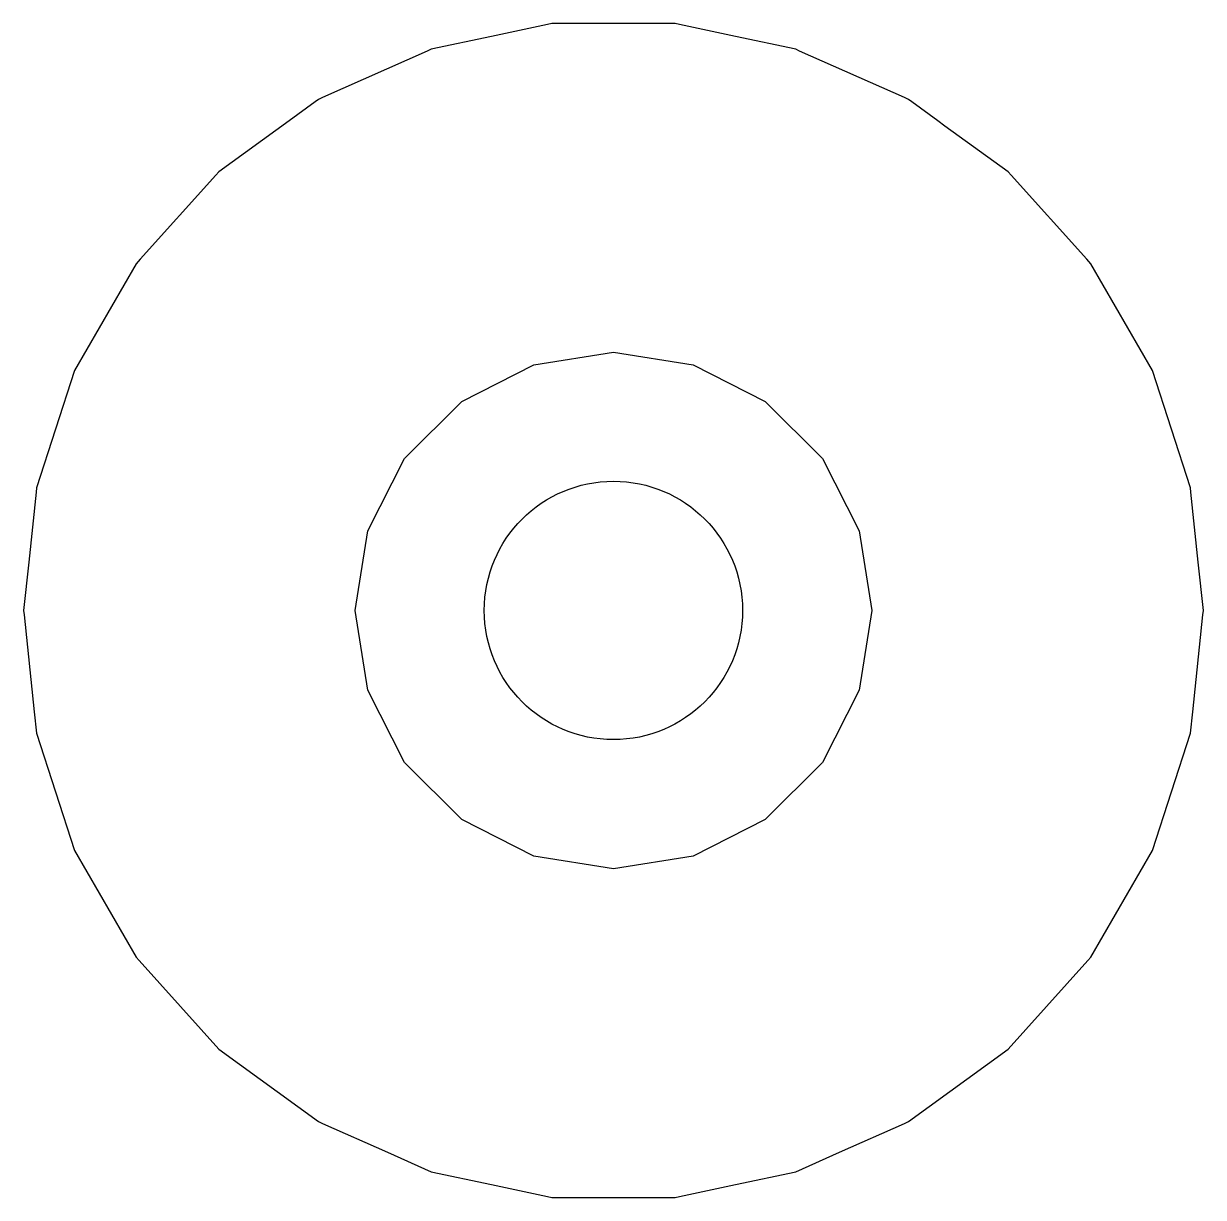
# Model space of a CAD drawing. Extents: x 1.82 to 8.48, y -4.98 to -0.82.
# Drawn here: x 7.592 to 7.6639, y -3.648 to -3.5764 of the extents above; entities that cross this region are included whole.
import ezdxf

# ---------------------------------------------------------------- set-up
doc = ezdxf.new("R2010")
doc.units = 0
doc.header["$MEASUREMENT"] = 0
doc.layers.add('BLACK', color=7, linetype='CONTINUOUS')

msp = doc.modelspace()

# ---------------------------------------------------------------- linework, layer by layer
at = {"layer": 'BLACK', "linetype": 'CONTINUOUS'}
for p, q in [((7.62394, -3.57649), (7.62052, -3.57722)), ((7.62419, -3.57644), (7.62394, -3.57649)), ((7.62394, -3.57649), (7.62394, -3.57649)), ((7.63171, -3.57644), (7.62419, -3.57644)), ((7.63197, -3.57649), (7.63171, -3.57644)), ((7.63539, -3.57722), (7.63197, -3.57649)), ((7.63197, -3.57649), (7.63197, -3.57649)), ((7.62052, -3.57722), (7.61684, -3.578)), ((7.63907, -3.578), (7.63539, -3.57722)), ((7.6166, -3.57811), (7.61021, -3.58095)), ((7.61684, -3.578), (7.6166, -3.57811)), ((7.6166, -3.57811), (7.6166, -3.57811)), ((7.6393, -3.57811), (7.63907, -3.578)), ((7.6457, -3.58095), (7.6393, -3.57811)), ((7.6393, -3.57811), (7.6393, -3.57811)), ((7.60976, -3.58121), (7.60818, -3.58236)), ((7.60997, -3.58106), (7.60976, -3.58121)), ((7.60976, -3.58121), (7.60976, -3.58121)), ((7.61021, -3.58095), (7.60997, -3.58106)), ((7.61021, -3.58095), (7.61021, -3.58095)), ((7.64594, -3.58106), (7.6457, -3.58095)), ((7.6457, -3.58095), (7.6457, -3.58095)), ((7.64615, -3.58121), (7.64594, -3.58106)), ((7.64773, -3.58236), (7.64615, -3.58121)), ((7.64615, -3.58121), (7.64615, -3.58121)), ((7.60818, -3.58236), (7.60389, -3.58548)), ((7.64816, -3.58268), (7.64773, -3.58236)), ((7.65202, -3.58548), (7.64816, -3.58268)), ((7.60371, -3.58567), (7.5991, -3.5908)), ((7.60389, -3.58548), (7.60371, -3.58567)), ((7.60371, -3.58567), (7.60371, -3.58567)), ((7.65219, -3.58567), (7.65202, -3.58548)), ((7.65681, -3.5908), (7.65219, -3.58567)), ((7.65219, -3.58567), (7.65219, -3.58567)), ((7.59886, -3.59107), (7.5951, -3.59758)), ((7.5991, -3.5908), (7.59886, -3.59107)), ((7.65705, -3.59107), (7.65681, -3.5908)), ((7.66081, -3.59758), (7.65705, -3.59107)), ((7.62309, -3.59723), (7.62795, -3.59646)), ((7.62795, -3.59646), (7.63282, -3.59723)), ((7.5951, -3.59758), (7.59277, -3.60473)), ((7.6187, -3.59946), (7.62309, -3.59723)), ((7.63282, -3.59723), (7.63721, -3.59946)), ((7.66313, -3.60473), (7.66081, -3.59758)), ((7.61521, -3.60295), (7.6187, -3.59946)), ((7.63721, -3.59946), (7.64069, -3.60295)), ((7.61298, -3.60734), (7.61521, -3.60295)), ((7.64069, -3.60295), (7.64293, -3.60734)), ((7.59275, -3.60499), (7.5923, -3.60925)), ((7.59277, -3.60473), (7.59275, -3.60499)), ((7.59275, -3.60499), (7.59275, -3.60499)), ((7.66316, -3.60499), (7.66313, -3.60473)), ((7.66361, -3.60925), (7.66316, -3.60499)), ((7.66316, -3.60499), (7.66316, -3.60499)), ((7.6122, -3.6122), (7.61298, -3.60734)), ((7.64293, -3.60734), (7.6437, -3.6122)), ((7.5923, -3.60925), (7.59199, -3.6122)), ((7.66392, -3.6122), (7.66361, -3.60925)), ((7.59199, -3.6122), (7.59202, -3.61246)), ((7.61298, -3.61707), (7.6122, -3.6122)), ((7.6437, -3.6122), (7.64293, -3.61707)), ((7.66389, -3.61246), (7.66392, -3.6122)), ((7.59202, -3.61246), (7.59264, -3.61839)), ((7.66327, -3.61839), (7.66389, -3.61246)), ((7.61521, -3.62146), (7.61298, -3.61707)), ((7.64293, -3.61707), (7.64069, -3.62146)), ((7.59264, -3.61839), (7.59277, -3.61968)), ((7.66313, -3.61968), (7.66327, -3.61839)), ((7.59277, -3.61968), (7.5951, -3.62683)), ((7.66081, -3.62683), (7.66313, -3.61968)), ((7.6187, -3.62495), (7.61521, -3.62146)), ((7.64069, -3.62146), (7.63721, -3.62495)), ((7.62309, -3.62718), (7.6187, -3.62495)), ((7.63721, -3.62495), (7.63282, -3.62718)), ((7.5951, -3.62683), (7.59886, -3.63334)), ((7.62795, -3.62795), (7.62309, -3.62718)), ((7.63282, -3.62718), (7.62795, -3.62795)), ((7.65705, -3.63334), (7.66081, -3.62683)), ((7.59886, -3.63334), (7.59903, -3.63354)), ((7.59903, -3.63354), (7.59903, -3.63354)), ((7.59903, -3.63354), (7.60282, -3.63774)), ((7.65309, -3.63774), (7.65687, -3.63354)), ((7.65687, -3.63354), (7.65705, -3.63334)), ((7.65687, -3.63354), (7.65687, -3.63354)), ((7.60282, -3.63774), (7.60389, -3.63893)), ((7.65202, -3.63893), (7.65309, -3.63774)), ((7.60389, -3.63893), (7.60997, -3.64335)), ((7.64594, -3.64335), (7.65202, -3.63893)), ((7.60997, -3.64335), (7.61021, -3.64346)), ((7.61021, -3.64346), (7.61021, -3.64346)), ((7.61021, -3.64346), (7.61417, -3.64522)), ((7.64173, -3.64522), (7.6457, -3.64346)), ((7.6457, -3.64346), (7.64594, -3.64335)), ((7.6457, -3.64346), (7.6457, -3.64346)), ((7.61417, -3.64522), (7.61684, -3.64641)), ((7.63907, -3.64641), (7.64173, -3.64522)), ((7.61684, -3.64641), (7.62052, -3.64719)), ((7.63539, -3.64719), (7.63907, -3.64641)), ((7.62052, -3.64719), (7.62394, -3.64792)), ((7.63197, -3.64792), (7.63539, -3.64719)), ((7.62394, -3.64792), (7.62394, -3.64792)), ((7.62394, -3.64792), (7.62419, -3.64797)), ((7.62419, -3.64797), (7.63171, -3.64797)), ((7.63171, -3.64797), (7.63197, -3.64792)), ((7.63197, -3.64792), (7.63197, -3.64792))]:
    msp.add_line(p, q, dxfattribs=at)
at = {"layer": 'BLACK'}
msp.add_circle((7.62795, -3.6122), 0.007874, dxfattribs=at)

doc.saveas('drawing.dxf')
